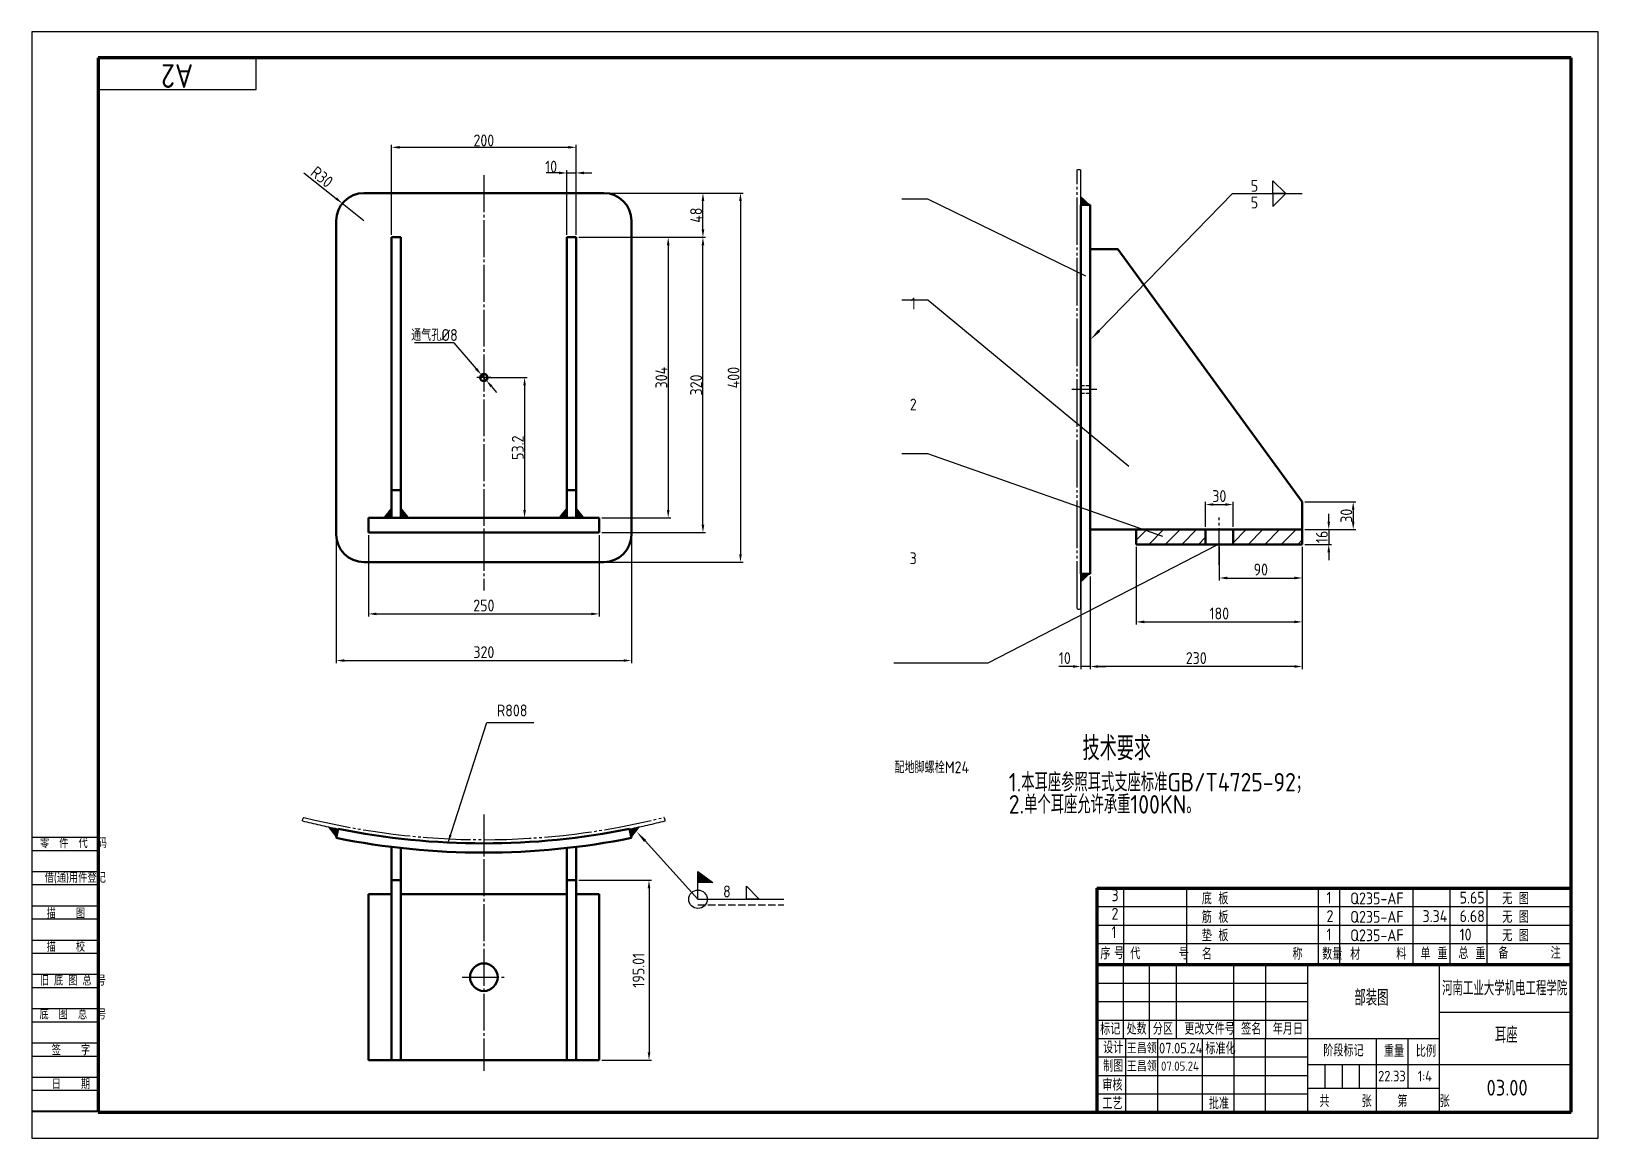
# Model space of a CAD drawing. Extents: x 0 to 594, y 0 to 420.
import ezdxf
from ezdxf.enums import TextEntityAlignment as Align

# ---------------------------------------------------------------- set-up
doc = ezdxf.new("R2010")
doc.units = 0
for name, pattern in [('C2', [17, 14, -1, 1, -1]), ('P2', [23, 18, -1, 1, -1, 1, -1]), ('WZDASHED', [3.8, 2.8, -1])]:
    doc.linetypes.add(name, pattern=pattern)
doc.layers.get('0').update_dxf_attribs({"linetype": 'CONTINUOUS', "lineweight": 50})
for name, color, linetype in [('CENTER', 4, 'C2'), ('DASHED', 1, 'WZDASHED'), ('DIM', 3, 'CONTINUOUS'), ('PHANTOM', 3, 'P2'), ('PMX', 6, 'CONTINUOUS'), ('TUFU', 6, 'CONTINUOUS'), ('TXT', 6, 'CONTINUOUS'), ('W_标题栏_文字', 6, 'CONTINUOUS'), ('W_标题栏_线框', 7, 'CONTINUOUS'), ('图框_标题栏文字', 6, 'CONTINUOUS')]:
    doc.layers.add(name, color=color, linetype=linetype)
doc.layers.add('图框_外框线', color=7, linetype='CONTINUOUS', lineweight=70)
doc.styles.add('HZFSD', font='ROMANS', dxfattribs={"width": 0.6667, "bigfont": 'HZFSD'})
doc.styles.add('工程字', font='gbenor.shx', dxfattribs={"bigfont": 'gbcbig.shx'})
doc.dimstyles.new('ARROW', dxfattribs={"dimtxt": 4, "dimasz": 3, "dimexe": 1, "dimexo": 0, "dimgap": 1, "dimtad": 1, "dimdsep": 46, "dimtxsty": 'HZFSD', "dimcen": 0, "dimclrd": 3, "dimclre": 3, "dimclrt": 6, "dimadec": 1, "dimazin": 2, "dimtfac": 0.514286, "dimtix": 1, "dimtmove": 0, "dimatfit": 3, "dimfxl": 0, "dimtolj": 1, "dimarcsym": 0})
pattern_1 = [(45, (40.2064, -13.438), (-3.14309, 3.14309), [])]

msp = doc.modelspace()

# ---------------------------------------------------------------- hatches: boundary and pattern name
at = {"layer": 'PMX'}
h = msp.add_hatch(dxfattribs=at)
h.set_pattern_fill('ANSI31', color=256, scale=1.4, style=0)
h.set_pattern_definition(pattern_1)
h.paths.add_polyline_path([(418.93, 231.02), (418.93, 225.42), (445.18, 225.42), (445.18, 231.02)])
h = msp.add_hatch(dxfattribs=at)
h.set_pattern_fill('ANSI31', color=256, scale=1.4, style=0)
h.set_pattern_definition(pattern_1)
h.paths.add_polyline_path([(481.93, 225.42), (481.93, 231.02), (455.68, 231.02), (455.68, 225.42)])

# ---------------------------------------------------------------- linework, layer by layer
at = {"color": 3, "lineweight": -3}
for p, q in [((136.36, 342.87), (136.36, 377.01)), ((139.36, 376.01), (203.36, 376.01)), ((206.36, 342.87), (206.36, 377.01)), ((103.09, 366.39), (115.32, 356.6)), ((199.86, 366.29), (194.95, 366.29)), ((202.86, 342.87), (202.86, 367.29)), ((202.86, 366.29), (206.36, 366.29)), ((206.36, 342.87), (206.36, 367.29)), ((209.36, 366.29), (212.36, 366.29)), ((217.86, 358.67), (269.73, 358.67)), ((217.86, 358.67), (255.5, 358.67)), ((125.86, 348.17), (117.66, 354.73)), ((254.5, 344.87), (254.5, 355.67)), ((268.73, 355.67), (268.73, 221.67)), ((207.36, 341.87), (255.5, 341.87)), ((207.36, 341.87), (242.31, 341.87)), ((207.36, 341.87), (255.5, 341.87)), ((241.31, 338.87), (241.31, 238.47)), ((254.5, 232.87), (254.5, 338.87)), ((159.97, 301.82), (168.48, 291.99)), ((172.27, 287.61), (170.44, 289.72)), ((172.36, 288.67), (187.82, 288.67)), ((174.24, 285.34), (176.2, 283.07)), ((186.82, 285.67), (186.82, 238.47)), ((445.18, 232.02), (445.18, 241.53)), ((448.18, 240.53), (452.68, 240.53)), ((455.68, 232.02), (455.68, 241.53)), ((482.93, 241.52), (502.23, 241.52)), ((501.23, 238.52), (501.23, 234.02)), ((172.36, 235.47), (187.82, 235.47)), ((216.11, 235.47), (242.31, 235.47)), ((491.96, 234.02), (491.96, 237.02)), ((115.36, 228.17), (115.36, 180.34)), ((127.61, 228.87), (127.61, 198.03)), ((215.11, 228.87), (215.11, 198.03)), ((216.11, 229.87), (255.5, 229.87)), ((227.36, 228.17), (227.36, 180.34)), ((482.93, 231.02), (502.23, 231.02)), ((482.93, 231.02), (492.96, 231.02)), ((491.96, 231.02), (491.96, 225.42)), ((418.93, 224.42), (418.93, 195)), ((450.43, 224.42), (450.43, 211.65)), ((481.93, 224.42), (481.93, 211.65)), ((481.93, 224.42), (481.93, 195)), ((481.93, 224.42), (481.93, 178.08)), ((482.93, 225.42), (492.96, 225.42)), ((491.96, 222.42), (491.96, 219.42)), ((217.86, 218.67), (269.73, 218.67)), ((397.93, 213.22), (397.93, 178.08)), ((401.43, 213.22), (401.43, 178.08)), ((401.43, 213.22), (401.43, 178.08)), ((453.43, 212.65), (478.93, 212.65)), ((130.61, 199.03), (212.11, 199.03)), ((421.93, 196), (478.93, 196)), ((118.36, 181.34), (224.36, 181.34)), ((394.93, 179.08), (389.5, 179.08)), ((401.43, 179.08), (397.93, 179.08)), ((478.93, 179.08), (404.43, 179.08)), ((404.43, 179.08), (407.43, 179.08)), ((207.36, 98), (235.03, 98)), ((234.03, 95), (234.03, 32.75)), ((216.11, 29.75), (235.03, 29.75))]:
    msp.add_line(p, q, dxfattribs=at)
for p, q in [((216.86, 358.67), (125.86, 358.67)), ((397.93, 354.22), (401.43, 354.22)), ((397.93, 214.22), (397.93, 354.22)), ((401.43, 214.22), (401.43, 354.22)), ((115.36, 348.17), (115.36, 229.17)), ((227.36, 348.17), (227.36, 229.17)), ((136.36, 341.87), (136.36, 235.47)), ((139.86, 341.87), (136.36, 341.87)), ((139.86, 341.87), (139.86, 235.47)), ((202.86, 341.87), (202.86, 235.47)), ((206.36, 341.87), (202.86, 341.87)), ((206.36, 341.87), (206.36, 235.47)), ((401.43, 337.42), (411.93, 337.42)), ((411.93, 337.42), (401.43, 337.42)), ((481.93, 241.52), (411.93, 337.42)), ((139.86, 245.97), (136.36, 245.97)), ((206.36, 245.97), (202.86, 245.97)), ((481.93, 225.42), (481.93, 241.52)), ((127.61, 235.47), (127.61, 229.87)), ((215.11, 235.47), (127.61, 235.47)), ((215.11, 235.47), (215.11, 229.87)), ((215.11, 229.87), (127.61, 229.87)), ((401.43, 231.02), (481.93, 231.02)), ((418.93, 225.42), (418.93, 231.02)), ((445.18, 225.42), (445.18, 231.02)), ((455.68, 225.42), (455.68, 231.02)), ((418.93, 225.42), (481.93, 225.42)), ((216.86, 218.67), (125.86, 218.67)), ((397.93, 214.22), (401.43, 214.22)), ((115.36, 114.06), (116.05, 117.49)), ((227.36, 114.06), (226.67, 117.49)), ((136.36, 110.66), (136.36, 29.75)), ((139.86, 110.25), (139.86, 29.75)), ((202.86, 110.25), (202.86, 29.75)), ((206.36, 110.66), (206.36, 29.75)), ((136.36, 98), (139.86, 98)), ((202.86, 98), (206.36, 98)), ((127.61, 92.75), (127.61, 29.75)), ((127.61, 92.75), (136.36, 92.75)), ((139.86, 92.75), (202.86, 92.75)), ((206.36, 92.75), (215.11, 92.75)), ((215.11, 92.75), (215.11, 29.75)), ((127.61, 29.75), (215.11, 29.75))]:
    msp.add_line(p, q)
at = {"color": 6, "lineweight": 25}
msp.add_lwpolyline([(0, 0), (0, 420), (594, 420), (594, 0)], close=True, dxfattribs=at)
for centre, radius in [((171.36, 288.67), 1.4), ((171.36, 61.25), 5.25)]:
    msp.add_circle(centre, radius)
for centre, radius, start, end in [((125.86, 348.17), 10.5, 90, 180), ((216.86, 348.17), 10.5, 0, 90), ((125.86, 229.17), 10.5, 180, 270), ((216.86, 229.17), 10.5, 270, 0), ((171.36, 393.4), 284.9, 258.66412, 281.33588), ((171.36, 393.4), 281.4, 258.66412, 281.33588)]:
    msp.add_arc(centre, radius, start, end)
at = {"color": 3, "lineweight": -3}
for points in [[(139.36, 376.51), (139.36, 375.51), (136.36, 376.01)], [(203.36, 376.51), (203.36, 375.51), (206.36, 376.01)], [(199.86, 366.79), (199.86, 365.79), (202.86, 366.29)], [(209.36, 366.79), (209.36, 365.79), (206.36, 366.29)], [(115.63, 356.99), (115.01, 356.21), (117.66, 354.73)], [(254, 355.67), (255, 355.67), (254.5, 358.67)], [(268.23, 355.67), (269.23, 355.67), (268.73, 358.67)], [(254, 344.87), (255, 344.87), (254.5, 341.87)], [(240.81, 338.87), (241.81, 338.87), (241.31, 341.87)], [(254, 338.87), (255, 338.87), (254.5, 341.87)], [(168.86, 292.32), (168.1, 291.66), (170.44, 289.72)], [(174.62, 285.67), (173.86, 285.01), (172.27, 287.61)], [(186.32, 285.67), (187.32, 285.67), (186.82, 288.67)], [(186.32, 238.47), (187.32, 238.47), (186.82, 235.47)], [(240.81, 238.47), (241.81, 238.47), (241.31, 235.47)], [(448.18, 241.03), (448.18, 240.03), (445.18, 240.53)], [(452.68, 241.03), (452.68, 240.03), (455.68, 240.53)], [(500.73, 238.52), (501.73, 238.52), (501.23, 241.52)], [(254, 232.87), (255, 232.87), (254.5, 229.87)], [(491.46, 234.02), (492.46, 234.02), (491.96, 231.02)], [(500.73, 234.02), (501.73, 234.02), (501.23, 231.02)], [(268.23, 221.67), (269.23, 221.67), (268.73, 218.67)], [(491.46, 222.42), (492.46, 222.42), (491.96, 225.42)], [(453.43, 213.15), (453.43, 212.15), (450.43, 212.65)], [(478.93, 213.15), (478.93, 212.15), (481.93, 212.65)], [(130.61, 199.53), (130.61, 198.53), (127.61, 199.03)], [(212.11, 199.53), (212.11, 198.53), (215.11, 199.03)], [(421.93, 196.5), (421.93, 195.5), (418.93, 196)], [(478.93, 196.5), (478.93, 195.5), (481.93, 196)], [(118.36, 181.84), (118.36, 180.84), (115.36, 181.34)], [(224.36, 181.84), (224.36, 180.84), (227.36, 181.34)], [(394.93, 179.58), (394.93, 178.58), (397.93, 179.08)], [(404.43, 179.58), (404.43, 178.58), (401.43, 179.08)], [(404.43, 179.58), (404.43, 178.58), (401.43, 179.08)], [(478.93, 179.58), (478.93, 178.58), (481.93, 179.08)], [(233.53, 95), (234.53, 95), (234.03, 98)], [(233.53, 32.75), (234.53, 32.75), (234.03, 29.75)]]:
    msp.add_solid(points, dxfattribs=at)
for points in [[(397.93, 354.22), (397.93, 357.53), (401.43, 354.22)], [(136.36, 235.47), (136.36, 239.58), (133.08, 235.47)], [(139.86, 235.47), (139.86, 239.58), (143.14, 235.47)], [(202.86, 235.47), (202.86, 239.58), (199.58, 235.47)], [(206.36, 235.47), (206.36, 239.58), (209.64, 235.47)], [(397.93, 214.22), (397.93, 210.91), (401.43, 214.22)]]:
    msp.add_solid(points)
at = {"layer": 'CENTER'}
for p, q in [((171.36, 365.4), (171.36, 207.94)), ((174.06, 288.67), (168.75, 288.67)), ((394.53, 284.22), (403.95, 284.22)), ((450.43, 217.6), (450.43, 235.55)), ((171.36, 122.97), (171.36, 25.68)), ((163.07, 61.25), (179.59, 61.25))]:
    msp.add_line(p, q, dxfattribs=at)
at = {"layer": 'DASHED', "ltscale": 0.5}
for p, q in [((397.93, 285.62), (401.43, 285.62)), ((397.93, 282.82), (401.43, 282.82))]:
    msp.add_line(p, q, dxfattribs=at)
at = {"layer": 'DASHED'}
msp.add_line((252.61, 88.71), (285.25, 88.71), dxfattribs=at)
at = {"layer": 'DIM'}
for p, q in [((404.85, 306.47), (455.38, 358.44)), ((455.38, 358.44), (481.81, 358.44)), ((232.54, 112.91), (252.61, 90.81)), ((252.61, 90.81), (285.25, 90.81)), ((404, 74), (584, 74))]:
    msp.add_line(p, q, dxfattribs=at)
at = {"layer": 'DIM', "lineweight": -3}
for p, q in [((159.97, 301.82), (145, 301.82)), ((484, 10), (484, 66)), ((534, 10), (534, 66)), ((404, 38), (534, 38))]:
    msp.add_line(p, q, dxfattribs=at)
at = {"layer": 'DIM', "color": 3}
msp.add_line((171.79, 287.33), (170.93, 290), dxfattribs=at)
at = {"layer": 'DIM'}
for points in [[(470.78, 358.44), (470.78, 363.34), (475.68, 358.44)], [(470.78, 358.44), (470.78, 353.54), (475.68, 358.44)], [(270.98, 90.81), (270.98, 95.71), (275.88, 90.81)]]:
    msp.add_lwpolyline(points, close=True, dxfattribs=at)
for points in [[(401.43, 302.96, 0, 1.12, 0), (404.85, 306.47, 1.12, 1.12, 0)], [(229.25, 116.54, 0, 1.12, 0), (232.54, 112.91, 1.12, 1.12, 0)]]:
    msp.add_lwpolyline(points, format="xyseb", dxfattribs=at)
msp.add_lwpolyline([(252.61, 90.81), (252.61, 101.31), (258.21, 97.11), (252.61, 97.11)], dxfattribs=at)
msp.add_circle((252.61, 90.81), 3.5, dxfattribs=at)
msp.add_solid([(252.61, 101.31), (258.21, 97.11), (252.61, 97.11), (258.21, 97.11)], dxfattribs=at)
at = {"layer": 'PHANTOM'}
for p, q in [((396.53, 201.03), (396.53, 367.41)), ((397.93, 354.22), (397.93, 367.41)), ((397.93, 201.03), (397.93, 214.22))]:
    msp.add_line(p, q, dxfattribs=at)
for radius, start, end in [(281.4, 255.83884, 258.59706), (280, 255.87968, 284.12032), (281.4, 281.36184, 284.16116)]:
    msp.add_arc((171.36, 393.4), radius, start, end, dxfattribs=at)
msp.add_spline([(240.2, 120.55), (240.04, 121.24), (239.67, 121.86)], degree=3, dxfattribs=at)
at = {"layer": 'PMX'}
for points in [[(396.53, 367.41), (397.1, 367.64), (397.59, 367.47), (397.93, 367.41)], [(396.53, 201.03), (397.1, 200.8), (397.59, 200.96), (397.93, 201.03)], [(102.51, 120.55), (102.67, 121.24), (103.05, 121.86)]]:
    msp.add_spline(points, degree=3, dxfattribs=at)
for points in [[(116.05, 117.49), (115.36, 114.06), (112.06, 118.32)], [(226.67, 117.49), (227.36, 114.06), (230.66, 118.32)]]:
    msp.add_solid(points, dxfattribs=at)
at = {"layer": 'TUFU'}
for p, q in [((339.81, 356.34), (330.01, 356.34)), ((399.82, 327.19), (339.81, 356.34)), ((339.81, 318.01), (330.01, 318.01)), ((416.04, 254.96), (339.81, 318.01)), ((339.81, 259.7), (330.01, 259.7)), ((429.01, 228.38), (339.81, 259.7)), ((449.55, 225.14), (362.61, 180.41)), ((362.61, 180.41), (326.93, 180.41))]:
    msp.add_line(p, q, dxfattribs=at)
at = {"layer": 'TXT', "color": 3}
for p, q in [((414.26, 66), (414.26, 95)), ((438.11, 66), (438.11, 95)), ((488.11, 66), (488.11, 95)), ((496.11, 66), (496.11, 95)), ((524, 66), (524, 95)), ((538.05, 66), (538.05, 95)), ((552.11, 66), (552.11, 95)), ((404, 88), (584, 88)), ((404, 81), (584, 81))]:
    msp.add_line(p, q, dxfattribs=at)
at = {"layer": 'W_标题栏_文字'}
for p, q in [((0, 114.35), (25, 114.35)), ((0, 109.35), (25, 109.35)), ((0, 101.35), (25, 101.35)), ((0, 96.35), (25, 96.35)), ((0, 88.35), (25, 88.35)), ((0, 83.35), (25, 83.35)), ((0, 75.35), (25, 75.35)), ((0, 70.35), (25, 70.35)), ((0, 62.35), (25, 62.35)), ((0, 57.35), (25, 57.35)), ((0, 49.35), (25, 49.35)), ((0, 44.35), (25, 44.35)), ((0, 36.35), (25, 36.35)), ((0, 31.35), (25, 31.35)), ((0, 23.35), (25, 23.35)), ((0, 18.35), (25, 18.35))]:
    msp.add_line(p, q, dxfattribs=at)
msp.add_lwpolyline([(25, 398), (85, 398), (85, 410)], dxfattribs=at)
at = {"layer": 'W_标题栏_文字', "const_width": 0.7}
msp.add_lwpolyline([(0, 10.35), (25, 10.35)], dxfattribs=at)
at = {"layer": 'W_标题栏_线框', "color": 3}
for p, q in [((414, 66), (414, 38)), ((424, 38), (424, 66)), ((434, 66), (434, 38)), ((456, 38), (456, 66)), ((468, 66), (468, 38)), ((404, 59), (484, 59)), ((404, 52), (484, 52)), ((534, 48), (584, 48)), ((404, 45), (484, 45)), ((415, 10), (415, 38)), ((427, 38), (427, 10)), ((444, 10), (444, 38)), ((456, 38), (456, 10)), ((468, 10), (468, 38)), ((510, 38), (510, 10.28)), ((522, 38), (522, 19)), ((404, 31), (484, 31)), ((404, 24), (484, 24)), ((584, 28), (484, 28)), ((490.5, 28), (490.5, 19)), ((497, 28), (497, 19)), ((503.5, 28), (503.5, 19)), ((534, 19), (484, 19)), ((404, 17), (484, 17))]:
    msp.add_line(p, q, dxfattribs=at)
at = {"layer": '图框_外框线'}
for p, q in [((584, 410), (25, 410)), ((25, 410), (25, 10)), ((584, 10), (584, 410)), ((404, 95), (404, 10)), ((404, 95), (584, 95)), ((404, 66), (584, 66)), ((25, 10), (584, 10))]:
    msp.add_line(p, q, dxfattribs=at)

# ---------------------------------------------------------------- texts
at = {"color": 6, "lineweight": -3}
for s, insert, char_height, attachment_point, style in [('200', (171.36, 378.62), 4.5, 5, '工程字'), ('10', (196.89, 368.69), 4.5, 5, '工程字'), ('30', (450.43, 243.73), 4.5, 5, '工程字'), ('90', (466.18, 215.85), 4.5, 5, '工程字'), ('250', (171.36, 202.22), 4.5, 5, '工程字'), ('180', (450.43, 199.2), 4.5, 5, '工程字'), ('320', (171.36, 184.53), 4.5, 5, '工程字'), ('10', (391.81, 182.28), 4.5, 5, '工程字'), ('230', (441.68, 182.28), 4.5, 5, '工程字'), ('\\A1;', (191.37, 159.9), 4, 1, 'HZFSD'), ('\\A1;', (170.63, 150.94), 4, 1, 'HZFSD'), ('\\A1;', (171.63, 136.68), 4, 1, 'HZFSD')]:
    msp.add_mtext(s, dxfattribs=dict(at, insert=insert, char_height=char_height, attachment_point=attachment_point, style=style))
at = {"color": 6, "lineweight": -3, "char_height": 4.5, "attachment_point": 5, "style": '工程字'}
for s, insert, rotation in [('R30', (109.91, 364.78), 321.32258), ('48', (251.91, 350.27), 90), ('304', (238.72, 288.67), 90), ('400', (266.13, 288.67), 90), ('320', (251.91, 285.87), 90), ('\\A1;53.2', (184.23, 262.07), 90), ('30', (498.64, 236.27), 90), ('16', (489.36, 228.22), 90), ('195.01', (230.03, 63.87), 90)]:
    msp.add_mtext(s, dxfattribs=dict(at, insert=insert, rotation=rotation))
at = {"layer": 'DIM', "style": '工程字'}
for s, height, p in [('技术要求', 9, (398.55, 143.53)), ('1.本耳座参照耳式支座标准GB/T4725-92；', 7, (370.55, 131.7)), ('2.单个耳座允许承重100KN。', 7, (370.55, 123.3))]:
    msp.add_text(s, height=height, dxfattribs=at).set_placement(p)
at = {"layer": 'DIM', "color": 6, "char_height": 4.5, "style": '工程字'}
for s, insert, attachment_point in [('\\A1;通气孔%%c8', (152.6, 304.82), 5), ('\\A1;R808', (176.31, 162.42), 4)]:
    msp.add_mtext(s, dxfattribs=dict(at, insert=insert, attachment_point=attachment_point))
at = {"layer": 'PMX', "style": '工程字'}
for s, p in [('5', (465.18, 359.14)), ('5', (465.18, 352.84)), ('  8', (265.03, 91.51))]:
    msp.add_text(s, height=4.5, dxfattribs=at).set_placement(p, align=Align.RIGHT)
at = {"layer": 'TUFU', "style": '工程字'}
for s, p in [('1', (334.29, 313.18)), ('2', (334.29, 274.85)), ('3', (334.29, 216.54)), ('配地脚螺栓M24', (341.32, 137.25))]:
    msp.add_text(s, height=4.5, dxfattribs=at).set_placement(p, align=Align.BOTTOM_CENTER)
at = {"layer": 'TXT', "style": '工程字'}
for s, p in [(' 3', (407.07, 90.05)), ('底 板', (443.8, 88.84)), ('1', (491.1, 89.16)), ('Q235-AF', (500.1, 88.88)), ('5.65', (541.6, 89.16)), ('无 图', (557.8, 88.84)), (' 2', (407.07, 83.05)), ('筋 板', (443.8, 81.84)), ('2', (491.1, 82.16)), ('Q235-AF', (500.1, 81.88)), ('3.34', (527.55, 82.16)), ('6.68', (541.6, 82.16)), ('无 图', (557.8, 81.84)), (' 1', (407.07, 76.05)), ('垫 板', (443.8, 74.84)), ('1', (491.1, 75.16)), ('Q235-AF', (500.1, 74.88)), ('10', (541.6, 75.16)), ('无 图', (557.8, 74.84)), ('序', (405.29, 68)), ('号', (410.47, 68.16)), ('代      号', (416.61, 68)), ('名', (443.8, 67.84)), ('称', (478.17, 67.84)), ('数量', (489.48, 67.84)), ('材', (500.1, 67.88)), ('料', (517.56, 67.88)), ('单', (526.72, 67.97)), ('重', (533.18, 67.97)), ('总', (541.12, 68.13)), ('重', (547.6, 67.97)), ('备', (556.33, 68.21)), ('注', (576.16, 68.21))]:
    msp.add_text(s, height=4.5, dxfattribs=at).set_placement(p)
at = {"layer": 'W_标题栏_文字', "style": '工程字'}
for s, height, p in [('零  件  代  码', 3.5, (2.94, 110.22)), ('借(通)用件登记', 3.5, (4.71, 97.11)), ('旧 底 图 总 号', 3.5, (2.86, 58.1)), ('河南工业大学机电工程学院', 5.5, (534.96, 54.32)), ('底  图  总  号', 3.5, (2.74, 45.26)), ('耳座', 6, (554.99, 36.32)), ('03.00', 6, (551.83, 16.32))]:
    msp.add_text(s, height=height, dxfattribs=at).set_placement(p)
for s, p in [('描    图', (12.76, 85.67)), ('描    校', (12.76, 73.05)), ('  签    字', (12.76, 33.84)), ('  日    期', (12.76, 20.92))]:
    msp.add_text(s, height=3.5, dxfattribs=at).set_placement(p, align=Align.MIDDLE)
for s, height, p in [('部装图', 6, (508.15, 50.47)), ('22.33', 4, (515.93, 21.73)), ('1:4', 4, (528.43, 21.73))]:
    msp.add_text(s, height=height, dxfattribs=at).set_placement(p, align=Align.CENTER)
at = {"layer": 'W_标题栏_文字', "lineweight": -3, "insert": (55, 403.05), "char_height": 9, "width": 60, "attachment_point": 5, "rotation": 180, "style": '工程字'}
msp.add_mtext('{\\C3;A2}', dxfattribs=at)
at = {"layer": 'W_标题栏_文字', "lineweight": -3, "attachment_point": 5, "style": '工程字'}
for s, insert, char_height, width in [('王昌领', (421, 27.5), 4, 12), ('07.05.24', (435.5, 27.5), 3.5, 17)]:
    msp.add_mtext(s, dxfattribs=dict(at, insert=insert, char_height=char_height, width=width))
at = {"layer": '图框_标题栏文字', "style": '工程字'}
for s, height, p in [('标记', 4.5, (405.2, 39.44)), ('处数', 4.5, (415.2, 39.44)), ('分区', 4.5, (425.2, 39.44)), ('更改文件号', 4.5, (437.16, 39.44)), ('签名', 4.5, (458.72, 39.44)), ('年月日', 4.5, (470.72, 39.44)), ('设计', 4.5, (406.33, 32.35)), ('07.05.24', 4, (427.56, 32.35)), ('标准化', 4.5, (445.14, 32)), ('阶段标记', 4.5, (489.89, 31.2)), ('重量', 4.5, (512.89, 31)), ('比例', 4.5, (525, 31)), ('制图', 4.5, (406.33, 25.35)), ('审核', 4.5, (406.05, 18.15)), ('工艺', 4.5, (406.05, 11.15)), ('批准', 4.5, (446.47, 11.15)), ('共     张    第     张', 4.5, (488.4, 12))]:
    msp.add_text(s, height=height, dxfattribs=at).set_placement(p)
msp.add_text('王昌领', height=4, dxfattribs=at).set_placement((420.97, 32.35), align=Align.CENTER)

# ---------------------------------------------------------------- leaders
at = {"lineweight": -3}
msp.add_leader([(157.77, 112.33), (172.51, 157.9), (190.37, 157.9)], dimstyle='ARROW', override={"dimgap": 1, "dimtad": 0, "dimtxsty": '工程字'}, dxfattribs=at)

doc.saveas('drawing.dxf')
